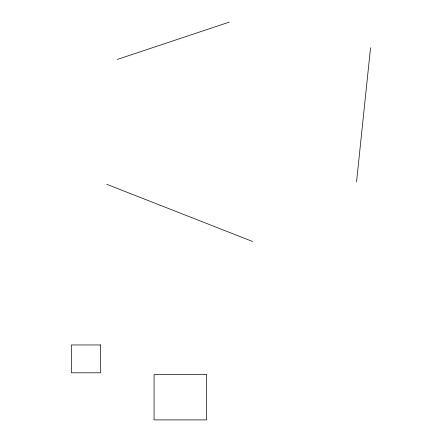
<?xml version="1.0" encoding="UTF-8"?>
<svg xmlns="http://www.w3.org/2000/svg" width="442" height="442" viewBox="0 0 442 442"><rect width="100%" height="100%" fill="white"/><g stroke="black" fill="none" stroke-linecap="round" stroke-linejoin="round"><path stroke-width="0.66" d="M356.539 181.988L370.545 47.775M117.29 59.443L229.332 22.1M106.787 184.32L252.669 241.509M100.561 344.959L71.455 344.959L71.455 372.799L100.561 372.799L100.561 344.959M206.442 374.661L154.059 374.661L154.059 419.9L206.442 419.9L206.442 374.661"/></g></svg>
